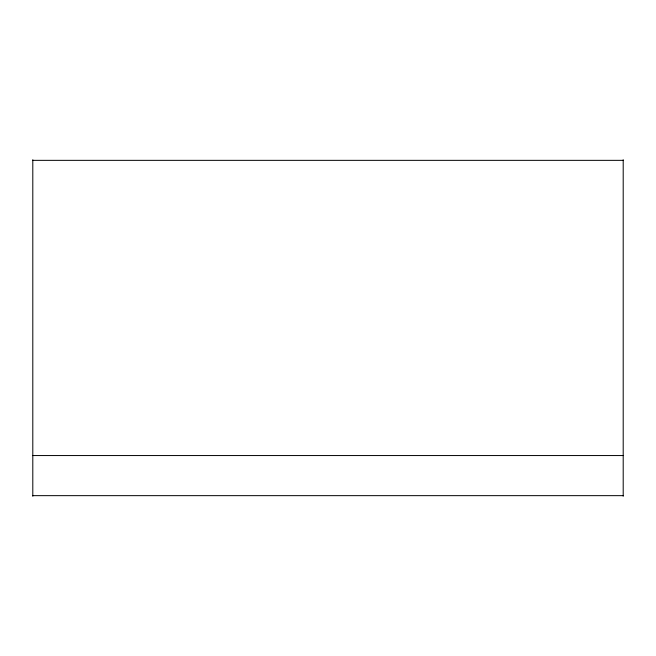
<?xml version="1.0" encoding="UTF-8"?>
<svg xmlns="http://www.w3.org/2000/svg" width="656" height="656" viewBox="0 0 656 656"><rect width="100%" height="100%" fill="white"/><g stroke="black" fill="none" stroke-linecap="round" stroke-linejoin="round"><path stroke-width="0.98" d="M32.8 160.351L623.2 160.351M32.8 455.551L623.2 455.551M32.8 495.649L623.2 495.649M623.2 159.736L623.2 496.264M32.8 159.736L32.8 496.264"/></g></svg>
